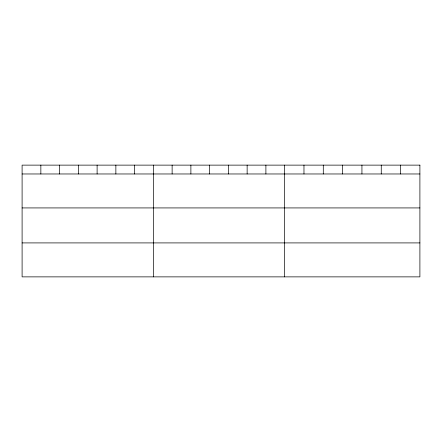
<?xml version="1.0" encoding="UTF-8"?>
<svg xmlns="http://www.w3.org/2000/svg" width="442" height="442" viewBox="0 0 442 442"><rect width="100%" height="100%" fill="white"/><g stroke="black" fill="none" stroke-linecap="round" stroke-linejoin="round"><path stroke-width="0.66" d="M22.1 173.971L419.9 173.971M22.1 207.928L419.9 207.928M22.1 242.912L419.9 242.912M400.579 165.126L400.579 173.971M381.258 165.126L381.258 173.971M361.937 165.126L361.937 173.971M342.611 165.126L342.611 173.971M323.29 165.126L323.29 173.971M303.969 165.126L303.969 173.971M284.648 165.126L284.648 276.874M265.896 165.126L265.896 173.971M247.139 165.126L247.139 173.971M228.387 165.126L228.387 173.971M209.635 165.126L209.635 173.971M190.883 165.126L190.883 173.971M172.126 165.126L172.126 173.971M153.374 165.126L153.374 276.874M134.622 165.126L134.622 173.971M115.865 165.126L115.865 173.971M97.113 165.126L97.113 173.971M78.361 165.126L78.361 173.971M59.609 165.126L59.609 173.971M40.852 165.126L40.852 173.971M419.9 165.126L22.1 165.126L22.1 276.874L419.9 276.874L419.9 165.126"/></g></svg>
